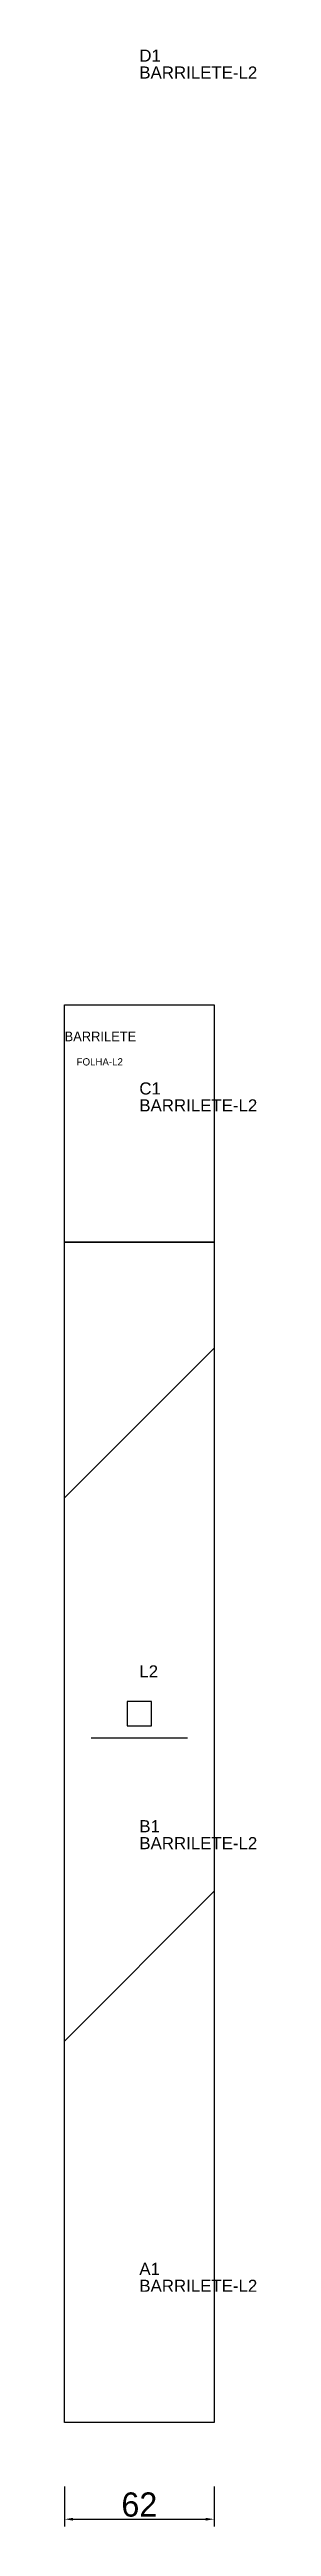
# Model space of a CAD drawing. Header units: metres. Extents: x 222 to 302, y -428 to 596.
import ezdxf

# ---------------------------------------------------------------- set-up
doc = ezdxf.new("R2010")
doc.units = ezdxf.units.M
for name, color, linetype in [('3', 3, 'CONTINUOUS'), ('AUX00', 7, 'CONTINUOUS'), ('COTA', 241, 'CONTINUOUS'), ('FOLHA', 255, 'CONTINUOUS'), ('Hachura', 251, 'CONTINUOUS'), ('NOMENCLATURA', 7, 'CONTINUOUS'), ('Nível', 160, 'CONTINUOUS'), ('Painéis', 200, 'CONTINUOUS'), ('Pilares', 5, 'CONTINUOUS'), ('SARR_2.2x7', 40, 'CONTINUOUS')]:
    doc.layers.add(name, color=color, linetype=linetype)
doc.styles.add('ARIAL', font='Arial.ttf')
doc.styles.add('STR_STANDARD', font='arial.ttf')
doc.dimstyles.new('EZ DXF', dxfattribs={"dimtxt": 10, "dimasz": 3.5, "dimexe": 3, "dimexo": 1.5, "dimgap": 1, "dimtad": 1, "dimdec": 1, "dimdsep": 46, "dimcen": 2.5, "dimazin": 3, "dimtfac": 1, "dimtmove": 0, "dimatfit": 3})

msp = doc.modelspace()

# ---------------------------------------------------------------- hatches: boundary and pattern name
at = {"layer": 'Hachura'}
h = msp.add_hatch(dxfattribs=at)
h.set_pattern_fill('ANSI31', scale=50)
h.paths.add_polyline_path([(222.2, 201.5), (284.2, 201.5), (284.2, -384.5), (222.2, -384.5)])
h = msp.add_hatch(dxfattribs=at)
h.set_pattern_fill('ANSI31', scale=50)
h.paths.add_polyline_path([(222.2, 201.5), (284.2, 201.5), (284.2, -384.5), (222.2, -384.5)])

# ---------------------------------------------------------------- linework, layer by layer
at = {"layer": '3'}
msp.add_lwpolyline([(222.2, 103.5), (284.2, 103.5)], close=True, dxfattribs=at)
msp.add_lwpolyline([(222.2, 103.5), (284.2, 103.5)], close=True, dxfattribs=at)
at = {"layer": 'Painéis', "color": 200}
for p, q in [((222.2, 201.5), (284.2, 201.5)), ((222.2, -384.5), (222.2, 201.5)), ((222.2, 201.5), (284.2, 201.5)), ((222.2, -384.5), (222.2, 201.5)), ((284.2, 201.5), (284.2, -384.5)), ((284.2, 201.5), (284.2, -384.5)), ((284.2, -384.5), (222.2, -384.5)), ((284.2, -384.5), (222.2, -384.5))]:
    msp.add_line(p, q, dxfattribs=at)
at = {"layer": 'Pilares'}
msp.add_lwpolyline([(248.2, -96.5), (258.2, -96.5), (258.2, -86.5), (248.2, -86.5)], close=True, dxfattribs=at)
msp.add_lwpolyline([(248.2, -96.5), (258.2, -96.5), (258.2, -86.5), (248.2, -86.5)], close=True, dxfattribs=at)
at = {"layer": 'SARR_2.2x7'}
msp.add_line((233.2, -101.5), (273.2, -101.5), dxfattribs=at)
msp.add_line((233.2, -101.5), (273.2, -101.5), dxfattribs=at)

# ---------------------------------------------------------------- texts
at = {"layer": '3', "style": 'STR_STANDARD'}
for s, p in [('D1', (253.2, 591.5)), ('D1', (253.2, 591.5)), ('C1', (253.2, 164.5)), ('C1', (253.2, 164.5)), ('B1', (253.2, -140.5)), ('B1', (253.2, -140.5)), ('A1', (253.2, -323.5)), ('A1', (253.2, -323.5))]:
    msp.add_text(s, height=5, dxfattribs=at).set_placement(p)
at = {"layer": 'AUX00', "style": 'STR_STANDARD'}
for p in [(253.2, 584.5), (253.2, 584.5), (253.2, 157.5), (253.2, 157.5), (253.2, -147.5), (253.2, -147.5), (253.2, -330.5), (253.2, -330.5)]:
    msp.add_text('BARRILETE-L2', height=5, dxfattribs=at).set_placement(p)
at = {"layer": 'FOLHA'}
msp.add_text('FOLHA-L2', height=3, dxfattribs=at).set_placement((227.2, 176.5))
msp.add_text('FOLHA-L2', height=3, dxfattribs=at).set_placement((227.2, 176.5))
at = {"layer": 'NOMENCLATURA', "insert": (253.2, -71.5), "char_height": 5, "attachment_point": 1, "style": 'ARIAL'}
msp.add_mtext('L2', dxfattribs=at)
msp.add_mtext('L2', dxfattribs=at)
at = {"layer": 'Nível'}
msp.add_text('BARRILETE', height=4, dxfattribs=at).set_placement((222.2, 186.5))
msp.add_text('BARRILETE', height=4, dxfattribs=at).set_placement((222.2, 186.5))

# ---------------------------------------------------------------- dimensions: what is measured, and where the dimension line sits
at = {"layer": 'COTA'}
msp.add_linear_dim(base=(222.2, -424.5), p1=(222.2, -409.5), p2=(284.2, -409.5), dimstyle='EZ DXF', dxfattribs=at).render()
msp.add_linear_dim(base=(222.2, -424.5), p1=(222.2, -409.5), p2=(284.2, -409.5), dimstyle='EZ DXF', dxfattribs=at).render()

doc.saveas('drawing.dxf')
